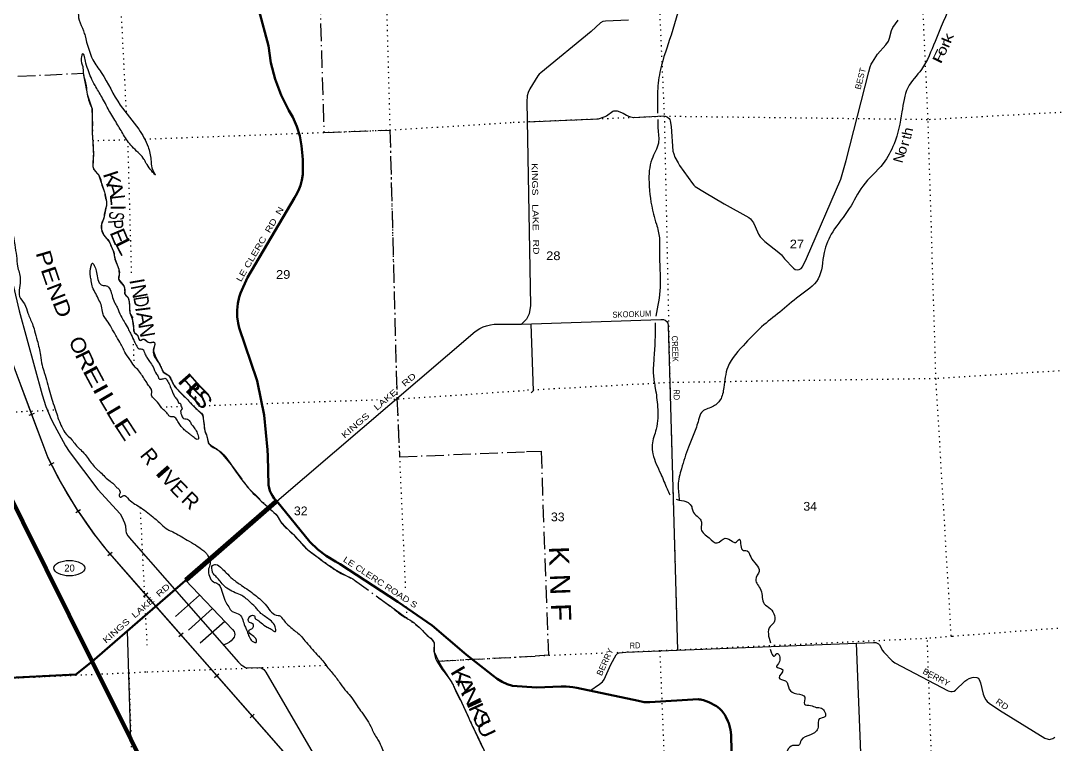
# Model space of a CAD drawing. Header units: feet. Extents: x 733631 to 986127, y 195788 to 388968.
# Drawn here: x 909531 to 930254, y 314616 to 329117 of the extents above; entities that cross this region are included whole.
import ezdxf
from ezdxf.enums import TextEntityAlignment as Align

# ---------------------------------------------------------------- set-up
doc = ezdxf.new("R2010")
doc.units = ezdxf.units.FT
doc.header["$LTSCALE"] = 70
doc.linetypes.add('DOT_DASHED', pattern=[7.7, 5, -1.2, 0.3, -1.2])
doc.linetypes.add('DOTTED', pattern=[1.5, 0.3, -1.2])
for name, color, linetype, lineweight in [('17', 7, 'Continuous', 25), ('23', 7, 'Continuous', 70), ('26', 7, 'Continuous', 40), ('29', 7, 'Continuous', 25), ('34', 7, 'Continuous', 25), ('39', 7, 'Continuous', 13), ('44', 7, 'DOT_DASHED', 13), ('6', 7, 'DOTTED', 25), ('61', 7, 'Continuous', 13), ('7', 7, 'DOTTED', 13)]:
    doc.layers.add(name, color=color, linetype=linetype, lineweight=lineweight)
for name, color, linetype in [('27', 7, 'Continuous'), ('30', 7, 'Continuous'), ('41', 7, 'Continuous')]:
    doc.layers.add(name, color=color, linetype=linetype)

msp = doc.modelspace()

# ---------------------------------------------------------------- linework, layer by layer
at = {"layer": '17'}
msp.add_ellipse((910506.2, 318146.66), major_axis=(309.24, -1), ratio=0.500121, dxfattribs=at)
at = {"layer": '23'}
for p, q in [((911734.87, 314717.65), (910960.76, 316277.08)), ((911868.26, 314448.94), (911734.87, 314717.65))]:
    msp.add_line(p, q, dxfattribs=at)
msp.add_lwpolyline([(910960.76, 316277.08), (906799.62, 324659.58), (906624.04, 324997.64), (906484.76, 325352.2), (906383.3, 325719.38), (906349.18, 325894.2), (906340.29, 325948.35), (906293.36, 326633.83), (906285.74, 326818.18)], dxfattribs=at)
at = {"layer": '26'}
for points in [[(914659.84, 319486.99), (914647.11, 319499.81), (914608.66, 319544.23), (914575.06, 319592.42), (914546.68, 319643.86), (914523.83, 319697.99), (914506.77, 319754.21), (914495.68, 319811.9), (914482.27, 320393.31), (914477.77, 320519.72), (914410.22, 321210.59), (914275.54, 321867.58), (914274.61, 321872.12), (914261.59, 321917.58), (913905.13, 322959.6), (913884.75, 323055.28), (913869.18, 323185.97), (913867.35, 323317.56), (913879.29, 323448.63), (913904.87, 323577.73), (913932.93, 323653.93), (914072.26, 323968), (915015.43, 325568.69), (915042.91, 325613.39), (915093.75, 325712.45), (915133.96, 325816.27), (915163.09, 325923.73), (915180.83, 326033.65), (915179.06, 326328.53), (915177.49, 326410.93), (915158.92, 326610.33), (915119.6, 326806.7), (915059.97, 326997.88), (914980.68, 327181.78), (914900.18, 327316.6), (914747.7, 327622.89), (914628.08, 327943.43), (914542.62, 328274.73), (914492.25, 328613.14), (914299.32, 329337.26)], [(910960.76, 316277.08), (914642.06, 319471.56), (914659.84, 319486.99)], [(919860.75, 315751.93), (919381.87, 315789.65), (919275.43, 315824.89), (919173.26, 315871.07), (919076.48, 315927.68), (918986.14, 315994.09), (918462.16, 316406.4), (918414.02, 316452.39), (917776.02, 316996.4), (917084.65, 317470.74), (915931.42, 318227.93), (915836.31, 318276.97), (915652.62, 318390.69), (915481.82, 318522.99), (915325.79, 318672.42), (914659.84, 319486.99)], [(909034.97, 315932.2), (910632.4, 316012.23), (910960.74, 316277.07), (910960.76, 316277.08)], [(919860.75, 315751.93), (920357.15, 315772.85), (920456.9, 315772.85), (920526.95, 315768.61), (920588.5, 315760.11), (920673.4, 315745.24), (921908.64, 315485.2), (922022.29, 315463.85), (922085.97, 315459.6), (922135.68, 315460.55), (923099.81, 315517.99), (923123.37, 315517.48), (923151.49, 315514.82), (923174.31, 315508.99), (923210.92, 315497.83), (923312.02, 315462.38), (923370.65, 315435.71), (923416.29, 315410.23), (923467.23, 315379.43), (923529.4, 315332.18), (923575.48, 315287.04), (923616.87, 315236.07), (923635.97, 315208.46), (923657.41, 315167.83), (923695.94, 315081.57), (923712.92, 315038.03), (923727.7, 314984.84), (923746.88, 314905.29), (923754.31, 314858.56), (923759.62, 314802.22), (923812.06, 312271.18)]]:
    msp.add_lwpolyline(points, dxfattribs=at)
at = {"layer": '29'}
for p, q in [((919016.4, 323032.83), (919560.13, 323032.72)), ((911752.11, 318709.18), (913891.06, 316262.78)), ((912833.93, 317902.54), (913774.74, 316916.2)), ((911735.29, 314705.39), (911667.99, 316892.78)), ((914443.73, 316063.33), (916166.79, 313091.14))]:
    msp.add_line(p, q, dxfattribs=at)
for points in [[(921707.19, 329125.15), (921243.05, 329107.96), (921190.19, 329101.07), (921145.5, 329075.24), (920957.57, 328897.89), (919946.45, 328070.65), (919917.13, 328045.66), (919889.55, 328011.17), (919731, 327753.64), (919697.53, 327680.96), (919675.85, 327608.78), (919667.7, 327494.14), (919740.31, 323406.76), (919717.21, 323242.28), (919662.06, 323136.51), (919560.13, 323032.72)], [(923624.61, 325443.78), (924114.69, 325172.92), (924146.86, 325147.63), (924167.39, 325121.28), (924206.61, 325069.44), (924242, 324993.32), (924307.73, 324841.79), (924342.41, 324787.79), (924437.82, 324690.97), (924718.62, 324474.89), (924769.65, 324423.28), (924829.73, 324344.44), (925008.18, 324156.32), (925045.42, 324133.54), (925089.08, 324124.34), (925125.85, 324128.94), (925162.07, 324150.7), (925190.2, 324184.13), (925274.06, 324353.09), (925960.06, 325943.26), (926001.25, 326080.04), (926065.08, 326318.71), (926519.15, 328094.65), (926546.02, 328191.04), (926566.71, 328243.93), (926589.75, 328284.17), (926691.06, 328444.79), (926862.2, 328635.55), (926911.48, 328707.28), (926934.97, 328767.71), (926976.45, 328920.73), (927003.4, 328983.23), (927106.41, 329127.91)], [(919674.85, 327091.5), (921102.4, 327151.41), (921238.62, 327196.49), (921267.58, 327211.62), (921392.82, 327301.62), (921413.28, 327310.32), (921436.26, 327313.77), (921459.24, 327312.62), (921479.39, 327309.3), (921598.81, 327261.9), (921666.06, 327221.79), (921702.57, 327206.38), (921744.16, 327192.51), (921779.59, 327184.81), (921813.48, 327180.19), (922409.89, 327207.35), (922442.83, 327203.4), (922462.36, 327197.64), (922489.94, 327185), (922520.96, 327156.25), (922532.45, 327135.56), (922539.7, 327109.96), (922558.91, 326999.84), (922595.65, 326504.35), (922610.39, 326451.37), (922634.72, 326384.77), (922699.6, 326269.57), (922728.94, 326216.91), (922986.33, 325851.28), (923011.6, 325823.69), (923040.86, 325793.84), (923225.97, 325680.63), (923624.61, 325443.78)], [(909334.38, 324019.94), (909501.78, 323300.87), (909962.48, 321616.66), (910037.79, 321386.19), (910144.1, 321129.12), (910210.54, 321005.02), (910427.61, 320597.27), (910502.91, 320482.03), (911078.78, 319719.7), (911521.76, 319232.17), (911554.98, 319176.76), (911585.99, 319114.71), (911612.57, 319054.88), (911628.07, 318992.83), (911634.72, 318895.32), (911645.79, 318851.01), (911676.8, 318793.38), (911752.11, 318709.18)], [(919560.13, 323032.72), (922355.26, 323131.92), (922403.52, 323127.32), (922437.99, 323118.12), (922470.15, 323090.52), (922490.85, 323053.74), (922497.66, 323008.71), (922687.34, 316501.84)], [(914659.84, 319486.99), (918633.45, 322887.22), (918631.43, 322887.16)], [(918633.45, 322887.22), (918727.9, 322950.74), (918792.13, 322981.77), (918860.79, 323003.93), (918940.53, 323023.87), (919016.4, 323032.83)], [(919748.36, 323040.48), (919796.47, 321700.75), (919765.76, 321665.16), (919754.47, 321662.53)], [(913115.22, 317607.64), (912630.61, 317178.72), (912632.62, 317178.78)], [(913374.71, 317335.59), (912890.31, 316906.86), (912892.32, 316906.92)], [(913618.28, 317080.24), (913123.55, 316642.36), (913125.56, 316642.42)], [(913774.74, 316916.2), (913805.31, 316875.39), (913815.28, 316847.69), (913818.6, 316816.66), (913816.39, 316788.96), (913805.31, 316761.26), (913783.16, 316729.13), (913744.4, 316689.24), (913712.29, 316663.75), (913663.56, 316636.05), (913618.15, 316617.21), (913587.14, 316611.67)], [(920931.3, 315690.95), (921123.59, 315819.94), (921183.33, 315868.23), (921216.79, 315917.52), (921352.67, 316215.71), (921456.86, 316411.72), (921486.67, 316438.47), (921518.84, 316449.97), (921652.73, 316460.31), (926612.31, 316659.37), (926657.06, 316654.62), (926684.64, 316645.42), (926712.21, 316627.03), (926729.71, 316611.88), (926792.64, 316495.96), (926817.35, 316464.31), (926987.97, 316286.72), (927039.55, 316247.77), (928110.37, 315687.84), (928164.53, 315672.79), (928189.8, 315672.79), (928228.87, 315681.98), (928257.47, 315698.07), (928441.18, 315879.28), (928481.65, 315907.32), (928527.6, 315932.62), (928587.35, 315955.61), (928617.22, 315960.21), (928680.23, 315955.92), (928706.85, 315939.51), (928732.12, 315911.92), (928743.61, 315884.33), (928753.92, 315848.1), (928812.79, 315622.66), (928835.53, 315555.52), (928860.81, 315507.23), (928890.68, 315475.04), (928932.36, 315440.12), (929139.03, 315297.56), (930044.04, 314738.7), (930108.6, 314716.25), (930140.77, 314713.95), (930160.15, 314719.39), (930205.12, 314734.64), (930247.26, 314759.37)], [(926262.84, 316645.34), (926407.66, 313093.94), (926434.16, 313030.81), (926486.03, 312972.19), (928240.48, 311392.25), (928261.04, 311377.56), (928293.22, 311366.07), (928332.28, 311363.77), (928360.62, 311373.11), (928532.2, 311458.04), (928572.61, 311466.76), (928771.16, 311456.98), (928814.85, 311467.24), (928847.03, 311487.93), (928905.84, 311561.5), (929019.37, 311690.28), (929058.2, 311721.21), (929272.65, 311849.26), (929943.15, 312143.26), (929975.33, 312166.26), (930000.86, 312190.58), (930184.37, 312420.19), (930381.16, 312668.51)], [(913891.06, 316262.78), (913939.29, 316213.89), (913983.59, 316187.3), (914034.53, 316158.49), (914085.47, 316147.41), (914306.96, 316154.06), (914349.05, 316147.41), (914384.48, 316131.9), (914404.42, 316118.6), (914443.73, 316063.33)]]:
    msp.add_lwpolyline(points, dxfattribs=at)
at = {"layer": '34', "lineweight": 13}
msp.add_line((906898.39, 328815.47), (910069.32, 320379.13), dxfattribs=at)
at = {"layer": '34'}
for p, q in [((909800.97, 321245.16), (909697.43, 321206.24)), ((910195.89, 320256.4), (910097.62, 320205.62)), ((910726.59, 319318.05), (910635.78, 319254.89)), ((911362.33, 318463.2), (911279.16, 318390.28)), ((912076.17, 317645.05), (911993, 317572.13)), ((912784.99, 316840.55), (912701.82, 316767.63)), ((913498.83, 316022.4), (913415.66, 315949.48)), ((914207.65, 315217.89), (914124.48, 315144.98))]:
    msp.add_line(p, q, dxfattribs=at)
msp.add_lwpolyline([(908990.99, 323244.94), (909750.24, 321224.91), (910068.31, 320378.68), (910349.15, 319835.14), (910664.89, 319311.13), (910682.39, 319285.97), (911014.18, 318808.89), (911261.8, 318491.08), (912035.84, 317608.22), (913458.5, 315985.57), (914881.16, 314362.91)], dxfattribs=at)
at = {"layer": '34', "lineweight": 13}
msp.add_lwpolyline([(911262.65, 318491.78), (916442.85, 312583.36), (916440.83, 312583.31)], dxfattribs=at)
msp.add_arc((918518.32, 324400.32), 9357.11, 205.45147, 219.15707, dxfattribs=at)
at = {"layer": '39'}
msp.add_line((922661.91, 319528.05), (922717.57, 319505.82), dxfattribs=at)
for points in [[(924710.6, 340648.73), (924835.71, 339944.59), (924998.45, 339194.81), (924968.83, 338692.73), (924815.54, 338399.05), (924558.24, 338163.25), (924417.35, 337823.7), (924213.36, 337370.23), (924099.47, 336854.22), (924019.88, 336339.77), (923934.41, 335699.87), (923850.79, 335185.24), (923685.03, 334695.14), (923311.2, 333914.94), (923246.61, 333586.93), (923364.58, 333289.42), (923555.36, 332789.27), (923570.41, 332527.46), (923439.43, 332232.78), (923314.3, 331942.41), (923366.5, 331706.52), (923529.28, 331402.97), (923341.58, 331069.37), (923043.81, 330549.05), (922814.58, 329749.17), (922557.16, 328824.84), (922346.54, 328138.87), (922287.26, 327704.09), (922288.98, 327264.94)], [(933781.76, 338794.82), (933745.58, 338784.3), (933330.77, 338624.13), (932918.2, 338215.71), (932485.55, 337804.36), (932220.11, 337366.27), (932135.29, 336875.82), (932036.2, 336265.58), (931742.78, 335779.79), (931095.45, 335251.68), (930802.32, 335004.15), (930396.76, 334414.33), (930167.48, 333777.99), (929835.4, 332605.96), (929516.56, 331818.16), (929277.93, 331288.41), (928818.82, 330799.13), (928393.45, 330119.57), (928169.83, 329491.57), (927845.03, 328701.48), (927573.6, 328139.96), (927302.53, 327774.3), (927182.99, 327290.35), (927024.85, 326647.14), (926805.64, 326255.58), (926399.32, 325803.02), (926128.42, 325352.57), (925795.66, 324885.18), (925624.18, 324469.53), (925504.73, 323943.18), (925121.44, 323596.66), (924736.76, 323278.35), (924371.25, 322981.1), (924051.55, 322657.66), (923695.17, 322177.08), (923614.61, 321763.54), (923543.79, 321520.05), (923382.89, 321379.48), (923167.91, 321268.77), (923108.73, 321116.66), (923015.39, 320837.83), (922905.21, 320572.36), (922766.92, 320140.05), (922700.61, 319805.9), (922707.73, 319662.87), (922720.77, 319505)], [(908795.8, 333730.13), (908816.7, 333627.67), (908834.76, 333403.92), (908843.46, 333228.41), (908838.64, 332953.55), (908820.53, 332722.79), (908823.42, 332613.78), (908820.31, 332502.6), (908833.62, 332381.75), (908823.15, 332167.35), (908816.03, 331979.29), (908814.91, 331793.42), (908823.05, 331714.85), (908835.63, 331545.5), (908825.98, 331224.06), (908825.77, 331003.87), (908851.87, 330705.6), (908874.45, 330463.79), (908878.75, 330225.54), (908863.89, 329948.4), (908860.88, 329681.67), (908859.45, 329431.15), (908876.96, 329076.08), (908860.85, 328922.13), (908861.92, 328881.76), (908853.31, 328673.47), (908848.76, 328616.79), (908846.38, 328554.1), (908820.43, 328466.55), (908810.71, 328452.15), (908716.44, 328427.43), (908546.21, 328372.41), (908428.63, 328312.72), (908378.59, 328295.23), (908253.35, 328295.95), (908197.99, 328326.8), (908070.92, 328396.14), (908009.73, 328418.76), (907930.69, 328428.78), (907882.14, 328431.53), (907808.1, 328405.32), (907702.39, 328430.8), (907597.54, 328423.97), (907517.24, 328405.68), (907437.25, 328375.27), (907282.23, 328280.25), (907272.35, 328271.91), (907256.84, 328247.26), (907256.01, 328202.8), (907285.19, 328092.47), (907342.58, 327984.91), (907355.77, 327944.86), (907372.72, 327915.01), (907447.65, 327983.66), (907546.46, 328141.83), (907603.55, 328197.89), (907651.51, 328217.34), (907723.69, 328237.44), (907762.57, 328218.27), (907801.62, 328193.05), (907941.44, 328099.8), (908058.78, 328092.81), (908203.89, 328104.75), (908357.93, 328084.6), (908566.61, 328136.6), (908720.69, 328191.19), (908816.02, 328252.31), (908879.32, 328302.47), (908927.08, 328253.24), (908948.29, 327987.15), (908982.51, 327687.08), (909029.21, 327449.95), (909061.57, 327143.76), (909079.12, 326863.44), (909123, 326579.78), (909142.33, 326384.35), (909175.95, 326183.24), (909209.16, 325921.52), (909212.45, 325493.35), (909318.46, 325076), (909368.17, 324877.34), (909411.2, 324625.97), (909445.41, 324402.66), (909469.1, 324195.22), (909522.06, 323950.18), (909508.82, 323763.99), (909509.34, 323592.3), (909606.26, 323441.35), (909675.84, 323255.33), (909764.27, 323043.55), (909810.36, 322905.39)], [(910524.07, 332085.56), (910521.38, 331955.9), (910515.71, 331713.35), (910519.91, 331479.13), (910525.35, 331349.99), (910536.39, 331162.42), (910556.83, 330773.1), (910560.03, 330500.48), (910563.57, 330367.25), (910576.93, 330244.38), (910604.28, 330051.18), (910624.46, 329823.45), (910651.94, 329549.46), (910680.36, 329315.88), (910701.59, 329124.54), (910787.96, 328914.73), (910819.82, 328811.74), (910979.28, 328333.19), (911143.45, 328077.78), (911526.42, 327423.35), (911894.74, 326940.24), (912082.78, 326591.26), (912140.18, 326329.65), (912148.43, 326209.66), (912213.06, 326057.86), (912227.83, 326034.01), (912105.05, 326170.13), (911986.76, 326364.95), (911762.56, 326593.32), (911592.69, 326829.2), (911453.2, 327061.84), (911298.89, 327320.35), (911154.41, 327589.22), (911021.08, 327817.98), (910940.15, 327975.41), (910882.01, 328132.21), (910826.29, 328307.72), (910818.22, 328368.29), (910776.01, 328451.83), (910741.68, 328365.1), (910773.57, 328196.01), (910784.05, 328065.16)], [(910784.05, 328065.16), (910786.33, 328049.26), (910840.55, 327809.98), (910862.87, 327647.27), (910961.5, 327349.28)], [(910960.51, 327352.25), (910959.98, 327228.52), (910964.54, 327056.94), (910964.79, 326895.34), (910974.02, 326699.64), (910984.1, 326548.41), (910986.24, 326467.66), (910983.03, 326360.52), (910973.7, 326255.23), (910979.94, 326172.57), (911095.08, 326020.08), (911158.87, 325823.81), (911209.09, 325681.72), (911230.48, 325561.09), (911245.84, 325515.04), (911246.61, 325410.01), (911204.79, 325235.18), (911191.06, 325143.91), (911158.51, 325076.39), (911148.24, 324930.67), (911222.85, 324783.17), (911312.54, 324676.47), (911328.06, 324624.36), (911383.65, 324508.67), (911411.41, 324376.09), (911455.47, 324237.87), (911498.68, 324131.96), (911501.79, 324014.88), (911489.65, 323939.82), (911527.64, 323878.2), (911548.47, 323854.52), (911602.77, 323787.28), (911612.14, 323662.28), (911612.52, 323648.15), (911677.07, 323575.13), (911690.04, 323543.15), (911706.1, 323470.85), (911709.16, 323355.79), (911724.11, 323249.13), (911738.88, 323225.28), (911779.12, 323078.88), (911789.66, 322986.24), (911802.65, 322877.5), (911875.17, 322808.73), (911914.07, 322712.8), (912000.33, 322735.29), (912029.01, 322719.89), (912082.73, 322674.86), (912210.15, 322668.14), (912188.2, 322505.96), (912276.91, 322284.09), (912327.49, 322204.63), (912353.16, 322150.77), (912374.95, 322090.75), (912438.92, 322039.92), (912475.78, 322020.7), (912510.79, 321995.37), (912547.14, 321919.57), (912587.74, 321835.81), (912677.7, 321719.02), (912798.14, 321594.95), (912901.85, 321492.67), (913018.31, 321366.48), (913111.39, 321284.11), (913178.01, 321209.11), (913182.75, 321182.98), (913203.13, 321023.94), (913218.62, 320897.08), (913253.27, 320809.12), (913275.92, 320716.8), (913285.39, 320664.53), (913293.89, 320648.6), (913499.75, 320502.56), (913739.26, 320230.16), (914151.63, 319685.6), (914473.3, 319378.65)], [(922291.01, 327138.55), (922294.09, 326957.33), (922304.69, 326663.02), (922173.2, 326338.03), (922117.14, 325879.16), (922205.44, 325243.11), (922264.21, 325037.81), (922324.37, 324763.92), (922324.28, 324481.24), (922339.09, 323777.24), (922252.23, 323196.65)], [(911213.15, 323170.92), (911174.56, 323254.73), (911150.63, 323395.5), (911098.92, 323517.35), (911034.83, 323648.97), (910970.9, 323774.54), (910945.16, 323907.17), (910926.6, 323997.58), (910928.9, 324139.05), (910941.32, 324204.02), (910968.13, 324259.27), (911003.67, 324213.76), (911044.92, 324105.77), (911068.85, 323965), (911126.73, 323839.28), (911161.63, 323817.98), (911244.76, 323806.05), (911323.6, 323727.34), (911361.24, 323603.1), (911411.31, 323467.06), (911460.25, 323373.42), (911539.54, 323201.8), (911603.2, 323086.33), (911681.63, 322947.01), (911728.5, 322855.33), (911794.83, 322715.69), (911843.98, 322613.98), (911906.46, 322542.91), (911969.36, 322532.46), (912020.21, 322442.91), (912058.63, 322365.15), (912109.16, 322287.71), (912182.65, 322182.6), (912249.13, 322036.9), (912278.46, 321997.28), (912302.22, 321939.33), (912366.91, 321937.01), (912433.25, 321948.87), (912477.25, 321889.44), (912526.41, 321787.72), (912586.94, 321637.83), (912625.09, 321570.16), (912675.52, 321496.75), (912713.08, 321451.29), (912719.03, 321455.49), (912740.66, 321401.52), (912762.67, 321333.43), (912742.97, 321314.72), (912736.13, 321268.08), (912749.52, 321219.95), (912793.84, 321148.41), (912846.64, 321137.69), (912893.54, 321120.76), (912939.88, 321049.27), (912977.66, 320995.73), (913030.1, 320922.38), (913077.08, 320826.66), (913090.64, 320772.48), (913089.58, 320736.09), (913083.69, 320729.88), (913004.01, 320764.12), (912946.26, 320809.05), (912884.42, 320855.89), (912805.95, 320920.47), (912747.61, 320987.6), (912691.08, 321062.86), (912638.21, 321152.36), (912601.18, 321177.63), (912522.25, 321183.62), (912482.83, 321222.97), (912428.63, 321286.17), (912349.95, 321358.83), (912295.22, 321442.21), (912189.23, 321554.54), (912148.79, 321632.25), (912156.11, 321660.72), (912148.28, 321727.18), (912093.61, 321808.55), (912043.08, 321885.99), (911969.43, 321997.15), (911898.07, 322098.28), (911802.38, 322202.8), (911716.2, 322329.8), (911617.37, 322476.65), (911572.36, 322574.44), (911559.66, 322596.32), (911538.45, 322634.14), (911449.61, 322785.31), (911394.45, 322884.84), (911305.49, 323040.04), (911211.02, 323174.9)], [(927775.02, 307836.79), (928069.96, 307763.36), (928164.49, 307652.56), (928073.18, 307414.19), (927874.72, 307215.39), (927769.57, 306889.57), (927886.11, 306539.5), (927922.15, 306262.5), (927765.29, 306122.11), (927740.9, 305921.11), (927684.59, 305589.44), (927820.4, 305218.03), (928076.91, 305185.26), (928336.98, 305203.12), (928476.52, 305447.71), (928693.28, 305441.4), (928969.51, 305540.77), (929030.01, 305707.06), (929438.28, 305917.41), (929796.52, 305913.49), (930050.41, 305852.33), (930337.05, 305986.49), (930516.34, 306204.62), (930652.82, 306348.11), (930892.7, 306365.06), (931231.3, 306471.3), (931364.51, 306477.34), (931414.02, 306661.31), (931553.8, 307023.02), (931815.19, 307420.54), (932003.75, 307574.48), (932501.44, 307532.46), (932997.38, 307363.16), (933271.66, 307339.27), (933695.56, 307520.05), (934481.34, 308355.29), (934935.33, 308906.93), (935214.14, 309482.93), (935495.01, 310505.24), (935631.05, 311185.8), (935435.76, 312061.31), (935411.92, 312296.46), (935664.66, 312461.39), (936057.29, 312701.32), (936274.4, 312810.11), (936505.25, 313008.37), (936867.58, 313166.16), (937160.86, 313532.82), (937252.99, 314160.91), (937255.14, 314889.91), (937284.29, 315482.83), (937280.74, 316367.04), (937361.64, 317220.77), (937726.73, 317810.77), (938314.32, 318320.02), (939054.67, 318767.55), (939788.31, 319065.36), (940040.37, 319325.16), (940080.64, 319654.08), (939651.87, 320018.25), (939141.02, 320568.48), (938834.99, 321352.14), (938638.15, 321811.64), (938520.82, 322543.29), (938444.12, 323149.58), (938263.26, 323409.91), (937913.15, 323616.12)], [(909810.36, 322905.39), (909862.03, 322708.8), (909928.5, 322411.6), (909960.05, 322212.45), (910004.33, 322066.17), (910060.09, 321867.66), (910113.79, 321671.12), (910228.39, 321310.56), (910335.23, 321014.43), (910417.96, 320865.12), (910553.13, 320719.23), (910709.49, 320535.52), (910726.01, 320521.82), (910903.26, 320312.4), (911070.04, 320116.85), (911123.75, 320071.81), (911320.54, 319887.15), (911392.57, 319836.54), (911434.34, 319785.13), (911473.7, 319747.8), (911519.66, 319690.44), (911520.63, 319654.1), (911503.96, 319597.1), (911522.88, 319569.32), (911598.72, 319603.65), (911670.71, 319555.07), (911907.75, 319375.52), (912175.61, 319176.59), (912351.36, 319023.69), (912477.37, 318917.95), (912575.49, 318874.1), (912864.7, 318708.06), (913032.88, 318611.52), (913160.49, 318521.99), (913239.01, 318455.39), (913278.97, 318395.85), (913303.98, 318354.51)], [(922240.14, 323059.72), (922215.93, 322350.19), (922201.23, 322157.71), (922204.41, 322012.48), (922241.67, 321751.68), (922288.58, 321378.26), (922260.18, 320932.76), (922178.74, 320618.12), (922193.92, 320435.07), (922351.32, 320036.37), (922479.59, 319735.29), (922534.17, 319616.01)], [(922717.57, 319505.82), (922897.89, 319459.49), (922971.03, 319371.95), (922993, 319296.22), (923079.45, 319185.06), (923156.02, 319109.79), (923162.93, 318930.4), (923321.51, 318751.84), (923484.25, 318652.22), (923643.52, 318744.25), (923781.96, 318685.93), (923845.93, 318660.56), (923925.67, 318724.76), (923988.88, 318511.58), (924080.81, 318493.55), (924153.63, 318371.67), (924319.74, 318082.4), (924254.9, 317921.96), (924356.66, 317706.5), (924424.89, 317432.98), (924549.18, 317333.63), (924613.78, 317051.87), (924544.53, 316980.07), (924546.89, 316646.58)], [(914528.08, 319326.57), (914669.68, 319192.32), (914735.31, 319078.92), (914953.19, 318860.48), (915279.46, 318515.64), (915349.59, 318460.94), (915722.47, 318186.02), (915915.69, 318059.85), (916216.68, 317907.91), (916288.77, 317853.61)], [(913328.55, 318287.63), (913320.23, 318211.1), (913290.78, 318103.26), (913309.98, 317988.63), (913391.92, 317869.6), (913461.29, 317843.16), (913560.44, 317684.19), (913611.1, 317525.95), (913630.55, 317477.99), (913698.04, 317370.7), (913729.71, 317319.02), (913785.54, 317270), (913914.2, 317216.85), (913979.62, 317111.53), (914021.34, 316985.37), (914040.69, 316941.45), (914086.18, 316825.49), (914219.92, 316657.34), (914246.26, 316654), (914253, 316704.68), (914175.85, 316795.55), (914103.06, 316874.42), (914108.42, 316900.83), (914158.08, 316932.44), (914192.16, 317018.19), (914153.16, 317041.4), (914093.4, 317086.27), (914149.04, 317196.83), (914222.29, 317176.56), (914227.4, 317136.29), (914252.05, 317120.78), (914344.75, 317052.55), (914468.21, 316966.94), (914546.09, 316924.57), (914591.41, 316891.43), (914638.21, 316878.53), (914639.15, 316918.96), (914612.52, 317009.16), (914527.14, 317105.87), (914343.8, 317240.38), (914281.43, 317307.41), (914225.22, 317370.56), (914113.22, 317480.71), (913936.1, 317609.32), (913793.1, 317670.17), (913661.83, 317745.46), (913591.49, 317808.24), (913508.02, 317909.04), (913437.36, 317983.93), (913381.09, 318049.09), (913365.99, 318112.13), (913358.01, 318166.21), (913371.31, 318197.24), (913435.12, 318218.52), (913560.44, 318140.72)], [(913560.44, 318140.72), (913647.57, 318054.15), (913774.02, 317932.27), (913955.23, 317801.74), (914222.93, 317608.86), (914452.92, 317390.75), (914686.25, 317198.98), (914710.53, 317197.6), (914758.08, 317156.44), (914831.19, 317065.46), (914943.18, 316955.32), (915129.07, 316800.67), (915222.85, 316692.06), (915343.72, 316551.84), (915464.49, 316415.67), (915535.04, 316344.82), (915706.55, 316123.13), (915791.99, 316024.4), (915936.51, 315830.27), (916057.87, 315671.89), (916164.13, 315549.47), (916269.44, 315386.62), (916363.76, 315257.82), (916562.28, 314931.81), (916585.93, 314877.9), (916698.15, 314682.91), (916824.58, 314409.52), (916908.07, 314231.96), (916966.16, 314098.16), (917014.74, 313941.88), (917074.48, 313822.27), (917189.79, 313586.96), (917235.93, 313446.79), (917212.05, 313357.27), (917206.96, 313320.77), (917182.54, 313251.44), (917171.02, 313228.92), (917138.1, 313175.52), (917057.48, 313169.34), (916857.8, 313234.74), (916691.88, 313169.73), (916641.77, 313002.76), (916737.98, 312726.55), (916782.99, 312628.76), (916850.42, 312523.49), (916967.55, 312296.31), (917070.43, 312072.8), (917192.11, 311902.31), (917329.79, 311661.54), (917397.17, 311558.29), (917443.77, 311476.7), (917467.79, 311408.66), (917541.21, 311382.33), (917603.56, 311392.06), (917624.07, 311380.49), (917606.83, 311268.93), (917565.05, 311168.84), (917532.96, 311008.4), (917546.69, 310871.4), (917557.61, 310764.63), (917587.55, 310626.04), (917617.11, 310501.58), (917643.74, 310411.39), (917658.1, 310326.93), (917678.25, 310252.72), (917696.49, 310174.42), (917730.71, 310102.61), (917782.71, 309893.91), (917796.48, 309831.65), (917807.92, 309781.45), (917812.04, 309626.02), (917888.37, 309413.92), (917956.37, 309363.21), (918021.67, 309261.92), (918024, 309098.36), (918026.48, 308928.74), (918080.8, 308784.74), (918098.54, 308573.11), (918109.31, 308395.63), (918143.55, 308247.05), (918183.22, 308046.1), (918245.72, 307898.28), (918308.01, 307758.53), (918338.04, 307692.67), (918374.98, 307594.66), (918416.81, 307464.47), (918444.46, 307335.92), (918480.4, 307199.52), (918431.82, 307127.52), (918351.4, 307113.27), (918303.37, 307172.59)], [(916700.87, 317547.41), (917001.4, 317335.21), (917205.62, 317174.99), (917322.49, 317109.41), (917545.41, 316929.48), (917674.08, 316799.58), (917796.55, 316675.57), (917814.5, 316455.86), (918048.15, 316023.72), (918191.3, 315805.31), (918232.17, 315711.46), (918368.53, 315444.39), (918553.05, 315037.2), (918798.99, 314522.56), (918900.47, 314200.03), (918957.9, 313938.95), (919123.96, 313618.13), (919254.29, 313274.15), (919356.39, 313004.15), (919444.23, 312814.58), (919478.69, 312657.93), (919596.9, 312541.89), (919653.79, 312529.26), (919761.3, 312511.91), (919869.35, 312474.38), (919983.61, 312430.96), (919997.77, 312424.98)], [(924545.96, 316519.83), (924569.38, 316440.08), (924624.97, 316380.01), (924678.87, 316434.95), (924729.38, 316273.7), (924667.89, 316167.93), (924796.34, 316107.13), (924721.21, 315950.27), (924849.85, 315885.44), (924926.7, 315723.36), (925075.01, 315629.14), (925240.29, 315559.92), (925230.96, 315422.19), (925351.54, 315397.38), (925466.87, 315356.18), (925568.69, 315342.63), (925638.17, 315166.08), (925526.95, 315124.69), (925502.87, 314958.03), (925352.67, 314805.83), (925163.72, 314700.33), (925110.4, 314592.92), (925027.35, 314595.21), (924909.26, 314529.27), (924867.63, 314349.7), (924902.21, 314264.45), (924794.39, 314114.17), (924853.95, 313852.37), (924968.26, 313790.93), (924973.08, 313694.23), (925098.19, 313619.15), (925090.37, 313491.59), (925167.53, 313363.85), (925034.76, 313145.82), (924832.87, 312934.74), (924719.02, 312905.34), (924642.64, 312936.2), (924652.6, 312817.52), (924537.45, 312814.31), (924738.5, 312595.28), (924842.62, 312495.01), (924762.55, 312356.1), (924682.84, 312413.05), (924671.81, 312309.58), (924508.34, 312342.54), (924427.57, 312217.72), (924416.23, 312120.29), (924601.78, 312009.59), (924711.52, 311836.89), (924752.63, 311759.64)]]:
    msp.add_spline(points, degree=3, dxfattribs=at)
at = {"layer": '44'}
for p, q in [((914528.08, 319326.57), (914472.68, 319379.24)), ((917902.97, 316285.81), (919834.7, 316382.95))]:
    msp.add_line(p, q, dxfattribs=at)
for points in [[(915048.7, 340251.04), (915092.01, 338931.15), (916491.94, 338977.54), (916529.48, 337694.83), (915130.08, 337629.71), (915183.99, 336251.62), (916593.77, 336316.16), (916777.26, 332394.75), (916852.84, 329655.87), (915522.52, 329597.56), (915605.06, 326879.39), (916926.49, 326926.41), (917066.56, 321547.86), (917120.96, 320376.37), (919665.47, 320481.52)], [(910524.07, 332085.56), (908814.74, 331966.6), (906078.68, 331803.19), (906245.01, 327847.59), (910784.05, 328065.16)], [(910784.05, 328065.16), (910863.27, 327646.07), (910957.6, 327361.06), (910977.36, 326648.3), (910986.19, 326453.1), (910975.78, 326192.18), (910992.49, 326144.07), (911088.55, 326035.04), (911214.22, 325663.03), (911249.62, 325490.99), (911249.11, 325426.19), (911193.82, 325159.03), (911146.83, 325031.32), (911148.06, 324931.32), (911199.25, 324820.02), (911310.41, 324680.61), (911384.77, 324504.98), (911424.55, 324332.52), (911496.45, 324139.31), (911501.65, 324012.44), (911491.08, 323934.71), (911594.76, 323802.52), (911611.63, 323752.09), (911614.96, 323638.84), (911682.09, 323564.37), (911702.89, 323492.28), (911720.15, 323265.95), (911766.09, 323143), (911805.42, 322867.77), (911869.25, 322815.32), (911885.66, 322783.92), (911896.32, 322738.35), (911913.75, 322713.04), (911935, 322710.11), (911987.28, 322736.42), (912003.89, 322733.73), (912086.43, 322672.64), (912112.23, 322669.21), (912188.54, 322681.5), (912211.26, 322666.52), (912218.75, 322626.53), (912186.08, 322515.61), (912231.34, 322381.04), (912310.72, 322232.42), (912384.71, 322077.93), (912500.61, 322006.83), (912621.19, 321783.14), (913003, 321382.51), (913169.26, 321226.4), (913181.68, 321192.15), (913218.64, 320896.95), (913250.03, 320819.11), (913293.62, 320648.91), (913343.1, 320606.81), (913465.79, 320532.27), (913570.45, 320426.06), (913753.37, 320212.41), (914078.57, 319763.12), (914669.44, 319192.55), (914732.68, 319081.8), (915065.68, 318738.49), (915280.54, 318514.66), (915835.54, 318109.89), (916215.97, 317908.44), (917010.2, 317328.92), (917496.68, 316975.44), (917772.15, 316700.38), (917813.1, 316647.21), (917806.35, 316484.43), (917902.97, 316285.81)], [(919665.47, 320481.52), (919954.26, 320493), (920100.66, 316399.98), (919834.7, 316382.95)], [(917902.97, 316285.81), (917997.31, 316108.55), (918163.88, 315852.83), (918211.14, 315760.66), (918361.17, 315459.95), (918633.37, 314868.73), (918829.83, 314444.2)]]:
    msp.add_lwpolyline(points, dxfattribs=at)
msp.add_spline([(910784.05, 328065.16), (910786.33, 328049.26), (910840.55, 327809.98), (910862.87, 327647.27), (910961.5, 327349.28)], degree=3, dxfattribs=at)
at = {"layer": '6'}
msp.add_line((921181.46, 316440), (919834.7, 316382.95), dxfattribs=at)
for points in [[(950080.66, 317794.06), (949338.73, 317756.48), (948893.8, 317754.45), (943932.59, 317573.62), (943504.2, 317564.26), (938638.66, 317371.62), (938140.53, 317340.93), (933338.98, 317203.7), (932818.65, 317131.61), (928179.6, 316777.63), (927681.98, 316736.87), (922687.81, 316504.33), (922331.76, 316488.73), (921415.68, 316449.92)], [(917902.97, 316285.81), (917964.38, 316288.14), (919834.7, 316382.95)], [(904419.8, 315696.84), (906398.68, 315808.76), (906746.73, 315824.35), (911699.11, 316051.04), (912055.35, 316068.01), (915654, 316200.52), (915658.31, 316200.68)]]:
    msp.add_lwpolyline(points, dxfattribs=at)
at = {"layer": '61'}
for p, q in [((912820.2, 317938.95), (914615.33, 319502.71)), ((914615.33, 319502.71), (914664.7, 319446.22))]:
    msp.add_line(p, q, dxfattribs=at)
msp.add_lwpolyline([(914664.7, 319446.22), (912869.53, 317882.51), (912820.2, 317938.95)], dxfattribs=at)
msp.add_lwpolyline([(914653.4, 319446.98), (914614.56, 319491.42), (912831.49, 317938.18), (912870.29, 317893.79)], close=True, dxfattribs=at)
at = {"layer": '7'}
for p, q in [((910973.11, 326715.76), (911657.12, 326731.96)), ((911672.62, 326710.66), (911747.85, 324014.01)), ((911771.05, 323182.07), (911772.62, 323125.89)), ((911783.39, 322739.84), (911798.2, 322208.94)), ((912989.54, 321397.15), (916680.69, 321523.03)), ((912337.53, 321374.91), (912745.35, 321388.83)), ((911921.37, 319365.38), (912012.66, 317536.31)), ((917251.65, 317377.1), (917262.04, 317142.89)), ((912027.16, 317245.94), (912059.35, 316601))]:
    msp.add_line(p, q, dxfattribs=at)
for points in [[(928170.93, 316789.35), (927864.37, 321932.26), (927706.28, 327140.46), (927464.64, 332361.02), (927202.23, 337633.14), (927095.93, 340749.67)], [(921825.54, 340530.73), (921918.09, 337762.72), (922185.86, 332504.98), (922421.32, 327205.4), (922533.9, 321864.45), (922687.81, 316504.33)], [(916455.53, 340308.93), (916529.48, 337694.83), (916777.26, 332394.75), (916926.49, 326926.41), (917066.56, 321547.86), (917237.31, 317700.17)], [(911201.13, 335551), (911393.19, 332136.62), (911644.93, 327257.48)], [(919392.99, 327080.75), (922421.32, 327205.4), (927730.6, 327139.55), (932838.47, 327421.93), (937991.78, 327766.95), (943514.43, 328128.75), (949098.32, 328763.88), (950010.22, 328735.82)], [(912014.13, 326744.95), (916926.49, 326926.41), (919392.99, 327080.75)], [(945047.63, 322985.04), (943827.01, 322905.35), (938332.83, 322581.19), (933058.64, 322267.03), (927855.7, 321943.98), (922533.9, 321864.45), (919614.91, 321706.15)], [(917002.79, 321534.01), (917088.39, 321536.93), (919614.91, 321706.15)], [(906062.63, 321099.35), (906502.74, 321121.89), (910225.12, 321320.47)], [(928398.04, 294791.29), (928349.46, 295929.89), (928151.57, 301328.1), (928034.54, 306483.65), (927863.65, 311745.78), (927692.16, 316694.93)], [(922331.76, 316488.73), (922530.57, 311558.16), (922548.39, 311009.77)], [(911699.11, 316051.04), (911860.99, 311019.37), (912091.52, 305684.49), (912272.06, 300330.1), (912503.29, 294968.98), (912557.6, 294135.49)]]:
    msp.add_lwpolyline(points, dxfattribs=at)

# ---------------------------------------------------------------- texts
at = {"layer": '17'}
msp.add_text('20', height=140, dxfattribs=at).set_placement((910509.65, 318078.35), align=Align.CENTER)
at = {"layer": '27'}
for s, rotation, width, p in [('LE CLERC  RD  N', 59.492, 1.3, (913941.74, 323872.88)), ('LE CLERC ROAD S', 326.712, 1.2, (915977.8, 318289.66)), ('KINGS  LAKE  RD', 40.95, 1.3, (911238.88, 316633.76))]:
    msp.add_text(s, height=120, rotation=rotation, dxfattribs=dict(at, width=width)).set_placement(p)
at = {"layer": '30'}
for s, rotation, width, p in [('BEST', 75.658, 1.05, (926407.21, 327941.3)), ('KINGS   LAKE   RD', 271.018, 1.3, (919781.91, 325345.7)), ('SKOOKUM', 2.033, 0.95, (921775.19, 323177.99)), ('CREEK', 271.67, 0.95, (922579.96, 322540.02)), ('RD', 271.67, 0.85, (922609.51, 321619.25)), ('RD', 2.298, 0.85, (921838.6, 316537.83)), ('BERRY', 65.502, 1.05, (921288.28, 316242.5)), ('BERRY', 332.395, 1.05, (927843.39, 315906.44)), ('RD', 325.402, 1.15, (929156.95, 315370.23))]:
    msp.add_text(s, height=120, rotation=rotation, dxfattribs=dict(at, width=width)).set_placement(p, align=Align.CENTER)
at = {"layer": '30', "width": 1.35}
msp.add_text('KINGS   LAKE   RD', height=120, rotation=40.554, dxfattribs=at).set_placement((916018.09, 320741.57))
at = {"layer": '41'}
for s, height, rotation, width, p in [('k', 200, 67.324, 1.45, (928190.8, 328731.72)), ('r', 200, 67.324, 1.4, (928141.07, 328611.47)), ('F', 200, 64.193, 1.7, (928017.37, 328357.43)), ('o', 200, 66.006, 1.3, (928070.51, 328477.92)), ('h', 200, 78.173, 1.1, (927393.99, 326874.76)), ('r', 200, 76.173, 1.15, (927327.27, 326639.28)), ('N', 200, 74.429, 1.05, (927218.92, 326349.24)), ('o', 200, 72.536, 1.1, (927272.98, 326497.26)), ('P', 300, 286.262, 1.25, (909874.21, 324305.28)), ('E', 300, 288.676, 1.35, (909985.64, 323965.01)), ('N', 300, 291.09, 1.2, (910102.16, 323628.72)), ('D', 300, 291.09, 1.25, (910228.53, 323301.06)), ('O', 300, 293.504, 1.1, (910553.04, 322553.03)), ('R', 300, 295.918, 1.35, (910694.35, 322252.88)), ('E', 300, 298.332, 1.6, (910863.09, 321918.49)), ('I', 300, 298.332, 1.65, (911001.54, 321665.76)), ('L', 300, 300.746, 1.55, (911160.66, 321418.19)), ('L', 300, 300.746, 1.55, (911311.93, 321151.98)), ('E', 300, 303.16, 1.7, (911502.95, 320852.71)), ('I', 300, 311.363, 2.15, (912269.6, 319978.69))]:
    msp.add_text(s, height=height, rotation=rotation, dxfattribs=dict(at, width=width)).set_placement(p, align=Align.CENTER)
for s, height, rotation, p in [('t', 200, 76.173, (927364.74, 326760.14)), ('R', 300, 308.816, (911996.24, 320291.26)), ('V', 300, 313.911, (912415.22, 319826.79)), ('E', 300, 313.911, (912591.53, 319634.88)), ('R', 300, 316.459, (912834.1, 319394.04))]:
    msp.add_text(s, height=height, rotation=rotation, dxfattribs=at).set_placement(p, align=Align.CENTER)
at = {"layer": '44'}
for s, rotation, width, p in [('K', 288.045, 1.1, (911220.17, 325908.42)), ('A', 286.778, 1.15, (911285.16, 325700.21)), ('L', 276.736, 0.9, (911326.38, 325510.63)), ('S', 262.742, 0.6, (911303.09, 325225.45)), ('P', 274.362, 0.7, (911286.64, 325022.47)), ('E', 292.863, 1.1, (911365.06, 324737.65)), ('L', 296.916, 1.45, (911478.59, 324527)), ('N', 280.728, 0.95, (911759.37, 323665.8)), ('D', 278.52, 0.75, (911803.05, 323466.31)), ('A', 280.506, 1.05, (911871.6, 323122.85)), ('N', 279.553, 0.95, (911910.17, 322887.31)), ('R', 311.37, 1.6, (912805.1, 321720.17)), ('E', 314.768, 1.75, (912962.84, 321551.64)), ('S', 306.873, 1.3, (913058.42, 321439.7)), ('K', 300.267, 1.4, (918218.88, 315917.44)), ('A', 293.865, 1.35, (918307.21, 315731.84)), ('N', 296.737, 1.3, (918419.55, 315505.67)), ('I', 294.471, 1.1, (918487.9, 315363.17)), ('K', 294.284, 1.25, (918557.92, 315208.76)), ('U', 295.712, 1.2, (918718.48, 314864.18))]:
    msp.add_text(s, height=300, rotation=rotation, dxfattribs=dict(at, width=width)).set_placement(p, align=Align.CENTER)
for s, rotation, p in [('I', 270.557, (911331.65, 325369.69)), ('I', 279.991, (911715.81, 323866.43)), ('I', 277.013, (911830.75, 323318.31)), ('S', 294.284, (918635.57, 315036.68))]:
    msp.add_text(s, height=300, rotation=rotation, dxfattribs=at).set_placement(p, align=Align.CENTER)
at = {"layer": '44', "width": 1.1}
msp.add_text('K N F', height=400, rotation=272.048, dxfattribs=at).set_placement((920108.93, 318579.82))
at = {"layer": '7'}
for s, width, p in [('27', 1.1, (924935.4, 324553.92)), ('28', 1.1, (920056.6, 324319.31)), ('29', 1.1, (914645.66, 323943.82)), ('32', 1.05, (915003.74, 319206.23)), ('34', 1.05, (925208.05, 319298.19)), ('33', 1.05, (920152.18, 319085.56))]:
    msp.add_text(s, height=175, dxfattribs=dict(at, width=width)).set_placement(p)

doc.saveas('drawing.dxf')
